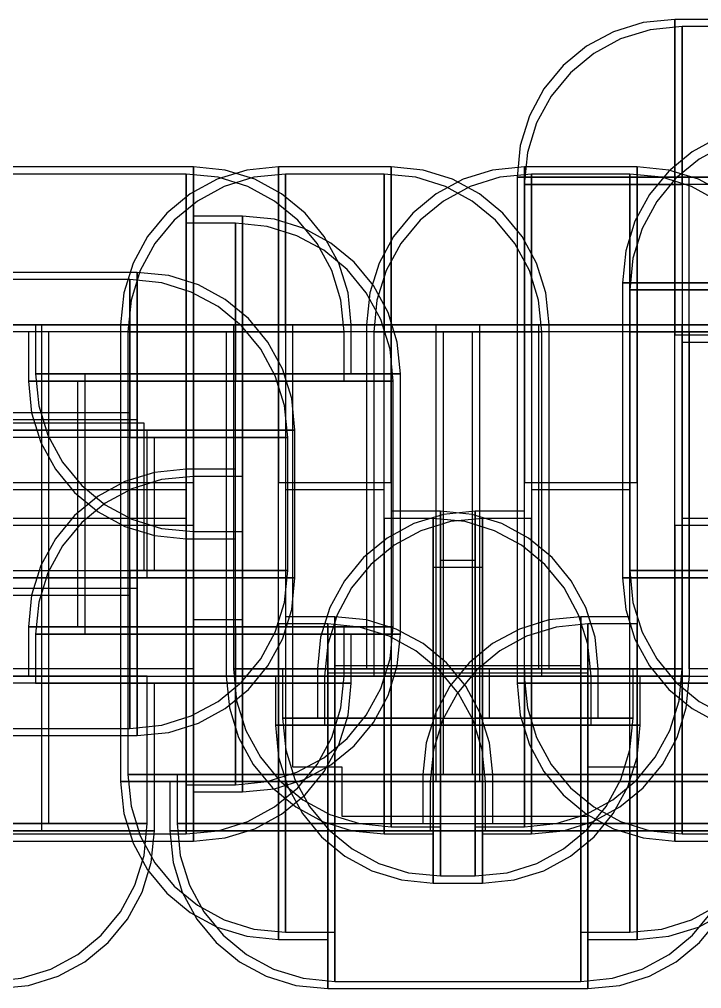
# Model space of a CAD drawing. Extents: x 0 to 153, y 0 to 38.
# Drawn here: x 43.36 to 68.52, y 0.11 to 35.87 of the extents above; entities that cross this region are included whole.
import ezdxf

# ---------------------------------------------------------------- set-up
doc = ezdxf.new("R2010")
doc.units = 0

msp = doc.modelspace()

# ---------------------------------------------------------------- linework, layer by layer
at = {"layer": 'Layer 1', "color": 7}
for points in [[(67.534811, 30.049049), (67.534811, 35.869873), (66.361731, 35.751615), (65.269112, 35.412445), (64.280362, 34.87577), (63.418891, 34.164997), (62.708109, 33.303532), (62.171424, 32.314781), (61.832246, 31.222151), (61.713985, 30.049049), (67.534811, 30.049049), (67.534811, 30.049049)], [(67.534811, 30.049049), (67.534811, 24.228223), (78.949715, 24.228223), (78.949715, 30.049049), (78.949715, 35.869873), (67.534811, 35.869873), (67.534811, 30.049049), (67.534811, 30.049049)], [(67.799394, 29.784466), (67.799394, 35.60529), (66.626314, 35.487032), (65.533695, 35.147862), (64.544945, 34.611187), (63.683474, 33.900414), (62.972692, 33.038949), (62.436007, 32.050198), (62.096829, 30.957568), (61.978568, 29.784466), (67.799394, 29.784466), (67.799394, 29.784466)], [(78.685132, 29.784466), (78.685132, 35.60529), (67.799394, 35.60529), (67.799394, 29.784466), (67.799394, 23.96364), (78.685132, 23.96364), (78.685132, 29.784466), (78.685132, 29.784466)], [(71.427885, 26.156001), (71.427885, 31.976827), (70.254806, 31.858569), (69.162186, 31.519399), (68.173437, 30.982724), (67.311966, 30.271951), (66.601183, 29.410485), (66.064498, 28.421734), (65.72532, 27.329104), (65.607059, 26.156001), (71.427885, 26.156001), (71.427885, 26.156001)], [(71.692468, 25.891418), (71.692468, 31.712244), (70.519389, 31.593986), (69.426769, 31.254816), (68.43802, 30.718141), (67.576549, 30.007368), (66.865766, 29.145902), (66.329081, 28.157151), (65.989903, 27.064521), (65.871642, 25.891418), (71.692468, 25.891418), (71.692468, 25.891418)], [(38.364535, 24.606233), (38.364535, 18.785407), (49.779439, 18.785407), (49.779439, 24.606233), (49.779439, 30.427059), (38.364535, 30.427059), (38.364535, 24.606233), (38.364535, 24.606233)], [(52.9166, 24.606233), (52.9166, 30.427059), (51.743521, 30.308801), (50.650901, 29.969631), (49.662152, 29.432956), (48.800681, 28.722182), (48.089898, 27.860716), (47.553213, 26.871965), (47.214035, 25.779335), (47.095774, 24.606233), (52.9166, 24.606233), (52.9166, 24.606233)], [(49.779439, 24.606233), (55.600265, 24.606233), (55.482004, 25.779335), (55.142826, 26.871965), (54.606141, 27.860716), (53.895359, 28.722182), (53.033888, 29.432956), (52.045138, 29.969631), (50.952519, 30.308801), (49.779439, 30.427059), (49.779439, 24.606233), (49.779439, 24.606233)], [(52.9166, 24.606233), (52.9166, 18.785407), (57.074257, 18.785407), (57.074257, 24.606233), (57.074257, 30.427059), (52.9166, 30.427059), (52.9166, 24.606233), (52.9166, 24.606233)], [(61.988093, 24.606233), (61.988093, 30.427059), (60.815013, 30.308801), (59.722394, 29.969631), (58.733644, 29.432956), (57.872173, 28.722182), (57.161391, 27.860716), (56.624706, 26.871965), (56.285528, 25.779335), (56.167267, 24.606233), (61.988093, 24.606233), (61.988093, 24.606233)], [(57.074257, 24.606233), (62.895083, 24.606233), (62.776822, 25.779335), (62.437644, 26.871965), (61.900959, 27.860716), (61.190177, 28.722182), (60.328706, 29.432956), (59.339956, 29.969631), (58.247337, 30.308801), (57.074257, 30.427059), (57.074257, 24.606233), (57.074257, 24.606233)], [(61.988093, 24.606233), (61.988093, 18.785407), (66.14575, 18.785407), (66.14575, 24.606233), (66.14575, 30.427059), (61.988093, 30.427059), (61.988093, 24.606233), (61.988093, 24.606233)], [(66.14575, 24.606233), (71.966576, 24.606233), (71.848315, 25.779335), (71.509137, 26.871965), (70.972452, 27.860716), (70.261669, 28.722182), (69.400198, 29.432956), (68.411449, 29.969631), (67.318829, 30.308801), (66.14575, 30.427059), (66.14575, 24.606233), (66.14575, 24.606233)], [(49.514856, 24.34165), (49.514856, 30.162476), (38.629118, 30.162476), (38.629118, 24.34165), (38.629118, 18.520824), (49.514856, 18.520824), (49.514856, 24.34165), (49.514856, 24.34165)], [(53.181183, 24.34165), (53.181183, 30.162476), (52.008104, 30.044218), (50.915484, 29.705048), (49.926735, 29.168373), (49.065264, 28.457599), (48.354481, 27.596133), (47.817796, 26.607382), (47.478618, 25.514752), (47.360357, 24.34165), (53.181183, 24.34165), (53.181183, 24.34165)], [(49.514856, 24.34165), (55.335682, 24.34165), (55.217421, 25.514752), (54.878243, 26.607382), (54.341558, 27.596133), (53.630776, 28.457599), (52.769305, 29.168373), (51.780555, 29.705048), (50.687936, 30.044218), (49.514856, 30.162476), (49.514856, 24.34165), (49.514856, 24.34165)], [(56.809674, 24.34165), (56.809674, 30.162476), (53.181183, 30.162476), (53.181183, 24.34165), (53.181183, 18.520824), (56.809674, 18.520824), (56.809674, 24.34165), (56.809674, 24.34165)], [(62.252676, 24.34165), (62.252676, 30.162476), (61.079596, 30.044218), (59.986977, 29.705048), (58.998227, 29.168373), (58.136756, 28.457599), (57.425974, 27.596133), (56.889289, 26.607382), (56.550111, 25.514752), (56.43185, 24.34165), (62.252676, 24.34165), (62.252676, 24.34165)], [(56.809674, 24.34165), (62.6305, 24.34165), (62.512239, 25.514752), (62.173061, 26.607382), (61.636376, 27.596133), (60.925594, 28.457599), (60.064123, 29.168373), (59.075373, 29.705048), (57.982754, 30.044218), (56.809674, 30.162476), (56.809674, 24.34165), (56.809674, 24.34165)], [(67.534811, 11.377083), (73.355637, 11.377083), (73.355637, 30.049049), (67.534811, 30.049049), (61.713985, 30.049049), (61.713985, 11.377083), (67.534811, 11.377083), (67.534811, 11.377083)], [(65.881167, 24.34165), (65.881167, 30.162476), (62.252676, 30.162476), (62.252676, 24.34165), (62.252676, 18.520824), (65.881167, 18.520824), (65.881167, 24.34165), (65.881167, 24.34165)], [(65.881167, 24.34165), (71.701993, 24.34165), (71.583732, 25.514752), (71.244554, 26.607382), (70.707869, 27.596133), (69.997086, 28.457599), (69.135615, 29.168373), (68.146866, 29.705048), (67.054246, 30.044218), (65.881167, 30.162476), (65.881167, 24.34165), (65.881167, 24.34165)], [(78.949715, 28.234698), (80.763961, 28.234698), (80.763961, 13.191434), (78.949715, 13.191434), (78.949715, 11.377083), (67.534811, 11.377083), (67.534811, 30.049049), (78.949715, 30.049049), (78.949715, 28.234698), (78.949715, 28.234698)], [(68.063977, 30.049076), (78.949715, 30.049076), (78.949715, 28.234804), (80.763961, 28.234804), (80.763961, 13.720521), (78.949715, 13.720521), (78.949715, 11.906249), (68.063977, 11.906249), (68.063977, 30.049076), (68.063977, 30.049076)], [(67.799394, 29.784466), (61.978568, 29.784466), (61.978568, 11.641666), (67.799394, 11.641666), (73.62022, 11.641666), (73.62022, 29.784466), (67.799394, 29.784466), (67.799394, 29.784466)], [(80.499378, 13.456017), (80.499378, 27.970115), (78.685132, 27.970115), (78.685132, 29.784466), (67.799394, 29.784466), (67.799394, 11.641666), (78.685132, 11.641666), (78.685132, 13.456017), (80.499378, 13.456017), (80.499378, 13.456017)], [(49.779439, 22.791882), (49.779439, 16.971056), (51.593685, 16.971056), (51.593685, 22.791882), (51.593685, 28.612708), (49.779439, 28.612708), (49.779439, 22.791882), (49.779439, 22.791882)], [(51.593685, 22.791882), (57.414511, 22.791882), (57.29625, 23.964976), (56.957072, 25.057603), (56.420387, 26.046353), (55.709604, 26.907821), (54.848133, 27.618597), (53.859384, 28.155276), (52.766764, 28.494448), (51.593685, 28.612708), (51.593685, 22.791882), (51.593685, 22.791882)], [(51.329102, 22.527299), (51.329102, 28.348125), (49.514856, 28.348125), (49.514856, 22.527299), (49.514856, 16.706473), (51.329102, 16.706473), (51.329102, 22.527299), (51.329102, 22.527299)], [(51.329102, 22.527299), (57.149928, 22.527299), (57.031667, 23.700393), (56.692489, 24.79302), (56.155804, 25.78177), (55.445021, 26.643238), (54.58355, 27.354014), (53.594801, 27.890693), (52.502181, 28.229865), (51.329102, 28.348125), (51.329102, 22.527299), (51.329102, 22.527299)], [(42.257609, 20.713185), (42.257609, 14.892359), (47.700611, 14.892359), (47.700611, 20.713185), (47.700611, 26.534011), (42.257609, 26.534011), (42.257609, 20.713185), (42.257609, 20.713185)], [(47.700611, 20.713185), (53.521437, 20.713185), (53.403175, 21.886287), (53.063998, 22.978917), (52.527313, 23.967668), (51.81653, 24.829134), (50.955059, 25.539908), (49.966309, 26.076583), (48.87369, 26.415753), (47.700611, 26.534011), (47.700611, 20.713185), (47.700611, 20.713185)], [(47.436028, 20.448602), (47.436028, 26.269428), (42.522192, 26.269428), (42.522192, 20.448602), (42.522192, 14.627776), (47.436028, 14.627776), (47.436028, 20.448602), (47.436028, 20.448602)], [(47.436028, 20.448602), (53.256854, 20.448602), (53.138592, 21.621704), (52.799415, 22.714334), (52.26273, 23.703085), (51.551947, 24.564551), (50.690476, 25.275325), (49.701726, 25.812), (48.609107, 26.15117), (47.436028, 26.269428), (47.436028, 20.448602), (47.436028, 20.448602)], [(71.427885, 15.270131), (77.248711, 15.270131), (77.248711, 26.156001), (71.427885, 26.156001), (65.607059, 26.156001), (65.607059, 15.270131), (71.427885, 15.270131), (71.427885, 15.270131)], [(71.692468, 25.891418), (65.871642, 25.891418), (65.871642, 15.534714), (71.692468, 15.534714), (77.513294, 15.534714), (77.513294, 25.891418), (71.692468, 25.891418), (71.692468, 25.891418)], [(38.364535, 5.934346), (44.185361, 5.934346), (44.185361, 24.606233), (38.364535, 24.606233), (32.543709, 24.606233), (32.543709, 5.934346), (38.364535, 5.934346), (38.364535, 5.934346)], [(38.629118, 24.34165), (32.808292, 24.34165), (32.808292, 6.198929), (38.629118, 6.198929), (44.449944, 6.198929), (44.449944, 24.34165), (38.629118, 24.34165), (38.629118, 24.34165)], [(49.779439, 22.791882), (51.593685, 22.791882), (51.593685, 13.191434), (49.779439, 13.191434), (49.779439, 11.377083), (42.522192, 11.377083), (42.522192, 5.934346), (38.364535, 5.934346), (38.364535, 24.606233), (49.779439, 24.606233), (49.779439, 22.791882), (49.779439, 22.791882)], [(49.514856, 11.641666), (49.514856, 13.456017), (51.329102, 13.456017), (51.329102, 22.527299), (49.514856, 22.527299), (49.514856, 24.34165), (38.629118, 24.34165), (38.629118, 6.198929), (42.257609, 6.198929), (42.257609, 11.641666), (49.514856, 11.641666), (49.514856, 11.641666)], [(38.893701, 24.606233), (49.779439, 24.606233), (49.779439, 22.791961), (51.593685, 22.791961), (51.593685, 13.720521), (49.779439, 13.720521), (49.779439, 11.906249), (42.522192, 11.906249), (42.522192, 6.463512), (38.893701, 6.463512), (38.893701, 24.606233), (38.893701, 24.606233)], [(49.514856, 22.527299), (55.335682, 22.527299), (55.335682, 24.34165), (49.514856, 24.34165), (43.69403, 24.34165), (43.69403, 22.527299), (49.514856, 22.527299), (49.514856, 22.527299)], [(49.779439, 24.606233), (43.958613, 24.606233), (43.958613, 22.791882), (49.779439, 22.791882), (55.600265, 22.791882), (55.600265, 24.606233), (49.779439, 24.606233), (49.779439, 24.606233)], [(52.9166, 7.748592), (58.737426, 7.748592), (58.737426, 24.606233), (52.9166, 24.606233), (47.095774, 24.606233), (47.095774, 7.748592), (52.9166, 7.748592), (52.9166, 7.748592)], [(53.181183, 24.34165), (47.360357, 24.34165), (47.360357, 8.013175), (53.181183, 8.013175), (59.002009, 8.013175), (59.002009, 24.34165), (53.181183, 24.34165), (53.181183, 24.34165)], [(56.809674, 11.641666), (62.6305, 11.641666), (62.6305, 24.34165), (56.809674, 24.34165), (50.988848, 24.34165), (50.988848, 11.641666), (56.809674, 11.641666), (56.809674, 11.641666)], [(57.074257, 24.606233), (51.253431, 24.606233), (51.253431, 11.906249), (57.074257, 11.906249), (62.895083, 11.906249), (62.895083, 24.606233), (57.074257, 24.606233), (57.074257, 24.606233)], [(66.14575, 7.748592), (64.331504, 7.748592), (64.331504, 5.934346), (54.730846, 5.934346), (54.730846, 7.748592), (52.9166, 7.748592), (52.9166, 24.606233), (57.074257, 24.606233), (57.074257, 11.906249), (58.888503, 11.906249), (58.888503, 10.092003), (60.173847, 10.092003), (60.173847, 11.906249), (61.988093, 11.906249), (61.988093, 24.606233), (66.14575, 24.606233), (66.14575, 7.748592), (66.14575, 7.748592)], [(58.62392, 11.641666), (56.809674, 11.641666), (56.809674, 24.34165), (53.181183, 24.34165), (53.181183, 8.013175), (54.995429, 8.013175), (54.995429, 6.198929), (64.066921, 6.198929), (64.066921, 8.013175), (65.881167, 8.013175), (65.881167, 24.34165), (62.252676, 24.34165), (62.252676, 11.641666), (60.43843, 11.641666), (60.43843, 9.82742), (58.62392, 9.82742), (58.62392, 11.641666), (58.62392, 11.641666)], [(60.703013, 11.906249), (62.517259, 11.906249), (62.517259, 24.606233), (66.14575, 24.606233), (66.14575, 8.277758), (64.331504, 8.277758), (64.331504, 6.463512), (55.260012, 6.463512), (55.260012, 8.277758), (53.445766, 8.277758), (53.445766, 24.606233), (57.074257, 24.606233), (57.074257, 11.906249), (58.888503, 11.906249), (58.888503, 10.092003), (60.703013, 10.092003), (60.703013, 11.906249), (60.703013, 11.906249)], [(61.988093, 11.906249), (67.808919, 11.906249), (67.808919, 24.606233), (61.988093, 24.606233), (56.167267, 24.606233), (56.167267, 11.906249), (61.988093, 11.906249), (61.988093, 11.906249)], [(62.252676, 24.34165), (56.43185, 24.34165), (56.43185, 11.641666), (62.252676, 11.641666), (68.073502, 11.641666), (68.073502, 24.34165), (62.252676, 24.34165), (62.252676, 24.34165)], [(65.881167, 8.013175), (71.701993, 8.013175), (71.701993, 24.34165), (65.881167, 24.34165), (60.060341, 24.34165), (60.060341, 8.013175), (65.881167, 8.013175), (65.881167, 8.013175)], [(66.14575, 24.606233), (60.324924, 24.606233), (60.324924, 7.748592), (66.14575, 7.748592), (71.966576, 7.748592), (71.966576, 24.606233), (66.14575, 24.606233), (66.14575, 24.606233)], [(49.514856, 22.527299), (43.69403, 22.527299), (43.812281, 21.354196), (44.151432, 20.261566), (44.688085, 19.272815), (45.398838, 18.411349), (46.260292, 17.700576), (47.249046, 17.163901), (48.341701, 16.824731), (49.514856, 16.706473), (49.514856, 22.527299), (49.514856, 22.527299)], [(49.779439, 22.791882), (43.958613, 22.791882), (44.076864, 21.618779), (44.416015, 20.526149), (44.952668, 19.537398), (45.663421, 18.675932), (46.524875, 17.965159), (47.513629, 17.428484), (48.606284, 17.089314), (49.779439, 16.971056), (49.779439, 22.791882), (49.779439, 22.791882)], [(51.329102, 13.456017), (57.149928, 13.456017), (57.149928, 22.527299), (51.329102, 22.527299), (45.508276, 22.527299), (45.508276, 13.456017), (51.329102, 13.456017), (51.329102, 13.456017)], [(51.593685, 22.791882), (45.772859, 22.791882), (45.772859, 13.191434), (51.593685, 13.191434), (57.414511, 13.191434), (57.414511, 22.791882), (51.593685, 22.791882), (51.593685, 22.791882)], [(42.522192, 15.534714), (42.522192, 9.713914), (47.436028, 9.713914), (47.436028, 15.534714), (47.436028, 21.35554), (42.522192, 21.35554), (42.522192, 15.534714), (42.522192, 15.534714)], [(47.700611, 15.270131), (47.700611, 21.090957), (42.257609, 21.090957), (42.257609, 15.270131), (42.257609, 9.449331), (47.700611, 9.449331), (47.700611, 15.270131), (47.700611, 15.270131)], [(47.965194, 20.977662), (42.522192, 20.977662), (42.522192, 15.53482), (47.965194, 15.53482), (47.965194, 20.977662), (47.965194, 20.977662)], [(42.257609, 15.270131), (48.078435, 15.270131), (48.078435, 20.713185), (42.257609, 20.713185), (36.436783, 20.713185), (36.436783, 15.270131), (42.257609, 15.270131), (42.257609, 15.270131)], [(42.522192, 20.448602), (36.701366, 20.448602), (36.701366, 15.534714), (42.522192, 15.534714), (48.343018, 15.534714), (48.343018, 20.448602), (42.522192, 20.448602), (42.522192, 20.448602)], [(47.436028, 15.534714), (53.256854, 15.534714), (53.256854, 20.448602), (47.436028, 20.448602), (41.615202, 20.448602), (41.615202, 15.534714), (47.436028, 15.534714), (47.436028, 15.534714)], [(47.700611, 20.713185), (41.879785, 20.713185), (41.879785, 15.270131), (47.700611, 15.270131), (53.521437, 15.270131), (53.521437, 20.713185), (47.700611, 20.713185), (47.700611, 20.713185)], [(47.700611, 20.713185), (47.700611, 15.270131), (42.257609, 15.270131), (42.257609, 20.713185), (47.700611, 20.713185), (47.700611, 20.713185)], [(42.522192, 15.534714), (47.436028, 15.534714), (47.436028, 20.448602), (42.522192, 20.448602), (42.522192, 15.534714), (42.522192, 15.534714)], [(49.514856, 13.456017), (49.514856, 19.276843), (48.341701, 19.158585), (47.249046, 18.819415), (46.260292, 18.28274), (45.398838, 17.571967), (44.688085, 16.710501), (44.151432, 15.72175), (43.812281, 14.62912), (43.69403, 13.456017), (49.514856, 13.456017), (49.514856, 13.456017)], [(49.779439, 13.191434), (49.779439, 19.01226), (48.606284, 18.894002), (47.513629, 18.554832), (46.524875, 18.018157), (45.663421, 17.307384), (44.952668, 16.445918), (44.416015, 15.457167), (44.076864, 14.364537), (43.958613, 13.191434), (49.779439, 13.191434), (49.779439, 13.191434)], [(49.514856, 13.456017), (49.514856, 7.635086), (51.329102, 7.635086), (51.329102, 13.456017), (51.329102, 19.276843), (49.514856, 19.276843), (49.514856, 13.456017), (49.514856, 13.456017)], [(51.593685, 13.191434), (51.593685, 19.01226), (49.779439, 19.01226), (49.779439, 13.191434), (49.779439, 7.370503), (51.593685, 7.370503), (51.593685, 13.191434), (51.593685, 13.191434)], [(60.173847, 11.906249), (60.173847, 17.727075), (59.000692, 17.608817), (57.908037, 17.269647), (56.919282, 16.732972), (56.057829, 16.022198), (55.347075, 15.160732), (54.810423, 14.171981), (54.471272, 13.079351), (54.353021, 11.906249), (60.173847, 11.906249), (60.173847, 11.906249)], [(57.074257, 11.906249), (57.074257, 6.085423), (58.888503, 6.085423), (58.888503, 11.906249), (58.888503, 17.727075), (57.074257, 17.727075), (57.074257, 11.906249), (57.074257, 11.906249)], [(58.888503, 11.906249), (64.709329, 11.906249), (64.591078, 13.079351), (64.251927, 14.171981), (63.715275, 15.160732), (63.004521, 16.022198), (62.143068, 16.732972), (61.154313, 17.269647), (60.061658, 17.608817), (58.888503, 17.727075), (58.888503, 11.906249), (58.888503, 11.906249)], [(60.173847, 11.906249), (60.173847, 6.085423), (61.988093, 6.085423), (61.988093, 11.906249), (61.988093, 17.727075), (60.173847, 17.727075), (60.173847, 11.906249), (60.173847, 11.906249)], [(42.257609, 11.641666), (42.257609, 5.82084), (49.514856, 5.82084), (49.514856, 11.641666), (49.514856, 17.462492), (42.257609, 17.462492), (42.257609, 11.641666), (42.257609, 11.641666)], [(49.779439, 11.377083), (49.779439, 17.197909), (42.522192, 17.197909), (42.522192, 11.377083), (42.522192, 5.556257), (49.779439, 5.556257), (49.779439, 11.377083), (49.779439, 11.377083)], [(60.43843, 11.641666), (60.43843, 17.462492), (59.265275, 17.344234), (58.17262, 17.005064), (57.183865, 16.468389), (56.322412, 15.757615), (55.611658, 14.896149), (55.075006, 13.907398), (54.735855, 12.814768), (54.617604, 11.641666), (60.43843, 11.641666), (60.43843, 11.641666)], [(58.62392, 11.641666), (58.62392, 17.462492), (56.809674, 17.462492), (56.809674, 11.641666), (56.809674, 5.82084), (58.62392, 5.82084), (58.62392, 11.641666), (58.62392, 11.641666)], [(58.62392, 11.641666), (64.444746, 11.641666), (64.326495, 12.814768), (63.987344, 13.907398), (63.450692, 14.896149), (62.739938, 15.757615), (61.878485, 16.468389), (60.88973, 17.005064), (59.797075, 17.344234), (58.62392, 17.462492), (58.62392, 11.641666), (58.62392, 11.641666)], [(62.252676, 11.641666), (62.252676, 17.462492), (60.43843, 17.462492), (60.43843, 11.641666), (60.43843, 5.82084), (62.252676, 5.82084), (62.252676, 11.641666), (62.252676, 11.641666)], [(78.949715, 11.377083), (78.949715, 17.197909), (67.534811, 17.197909), (67.534811, 11.377083), (67.534811, 5.556257), (78.949715, 5.556257), (78.949715, 11.377083), (78.949715, 11.377083)], [(67.799394, 11.641666), (67.799394, 5.82084), (78.685132, 5.82084), (78.685132, 11.641666), (78.685132, 17.462492), (67.799394, 17.462492), (67.799394, 11.641666), (67.799394, 11.641666)], [(58.888503, 10.092003), (58.888503, 4.271177), (60.173847, 4.271177), (60.173847, 10.092003), (60.173847, 15.912724), (58.888503, 15.912724), (58.888503, 10.092003), (58.888503, 10.092003)], [(47.436028, 15.534714), (47.436028, 9.713914), (48.609107, 9.832171), (49.701726, 10.171338), (50.690476, 10.708009), (51.551947, 11.418778), (52.26273, 12.280239), (52.799415, 13.268986), (53.138592, 14.361613), (53.256854, 15.534714), (47.436028, 15.534714), (47.436028, 15.534714)], [(60.43843, 9.82742), (60.43843, 15.648141), (58.62392, 15.648141), (58.62392, 9.82742), (58.62392, 4.006594), (60.43843, 4.006594), (60.43843, 9.82742), (60.43843, 9.82742)], [(71.692468, 15.534714), (65.871642, 15.534714), (65.989903, 14.361613), (66.329081, 13.268986), (66.865766, 12.280239), (67.576549, 11.418778), (68.43802, 10.708009), (69.426769, 10.171338), (70.519389, 9.832171), (71.692468, 9.713914), (71.692468, 15.534714), (71.692468, 15.534714)], [(47.700611, 15.270131), (47.700611, 9.449331), (48.87369, 9.567588), (49.966309, 9.906755), (50.955059, 10.443426), (51.81653, 11.154195), (52.527313, 12.015656), (53.063998, 13.004403), (53.403175, 14.09703), (53.521437, 15.270131), (47.700611, 15.270131), (47.700611, 15.270131)], [(71.427885, 15.270131), (65.607059, 15.270131), (65.72532, 14.09703), (66.064498, 13.004403), (66.601183, 12.015656), (67.311966, 11.154195), (68.173437, 10.443426), (69.162186, 9.906755), (70.254806, 9.567588), (71.427885, 9.449331), (71.427885, 15.270131), (71.427885, 15.270131)], [(53.181183, 8.013175), (53.181183, 2.192349), (54.995429, 2.192349), (54.995429, 8.013175), (54.995429, 13.834027), (53.181183, 13.834027), (53.181183, 8.013175), (53.181183, 8.013175)], [(54.995429, 8.013175), (60.816255, 8.013175), (60.698004, 9.186286), (60.358853, 10.278922), (59.8222, 11.267678), (59.111447, 12.129147), (58.249993, 12.839923), (57.261239, 13.376599), (56.168584, 13.715769), (54.995429, 13.834027), (54.995429, 8.013175), (54.995429, 8.013175)], [(64.066921, 8.013175), (64.066921, 13.834027), (62.893766, 13.715769), (61.801111, 13.376599), (60.812357, 12.839923), (59.950903, 12.129147), (59.24015, 11.267678), (58.703497, 10.278922), (58.364346, 9.186286), (58.246095, 8.013175), (64.066921, 8.013175), (64.066921, 8.013175)], [(64.066921, 8.013175), (64.066921, 2.192349), (65.881167, 2.192349), (65.881167, 8.013175), (65.881167, 13.834027), (64.066921, 13.834027), (64.066921, 8.013175), (64.066921, 8.013175)], [(49.514856, 11.641666), (55.335682, 11.641666), (55.335682, 13.456017), (49.514856, 13.456017), (43.69403, 13.456017), (43.69403, 11.641666), (49.514856, 11.641666), (49.514856, 11.641666)], [(51.329102, 13.456017), (51.329102, 7.635086), (52.502181, 7.753347), (53.594801, 8.092526), (54.58355, 8.629215), (55.445021, 9.340006), (56.155804, 10.201489), (56.692489, 11.190258), (57.031667, 12.282903), (57.149928, 13.456017), (51.329102, 13.456017), (51.329102, 13.456017)], [(54.730846, 7.748592), (54.730846, 13.569444), (52.9166, 13.569444), (52.9166, 7.748592), (52.9166, 1.927766), (54.730846, 1.927766), (54.730846, 7.748592), (54.730846, 7.748592)], [(54.730846, 7.748592), (60.551672, 7.748592), (60.433421, 8.921672), (60.09427, 10.014295), (59.557617, 11.003049), (58.846864, 11.864524), (57.98541, 12.575312), (56.996656, 13.112001), (55.904001, 13.451182), (54.730846, 13.569444), (54.730846, 7.748592), (54.730846, 7.748592)], [(64.331504, 7.748592), (64.331504, 13.569444), (63.158349, 13.451182), (62.065694, 13.112001), (61.07694, 12.575312), (60.215486, 11.864524), (59.504733, 11.003049), (58.96808, 10.014295), (58.628929, 8.921672), (58.510678, 7.748592), (64.331504, 7.748592), (64.331504, 7.748592)], [(66.14575, 7.748592), (66.14575, 13.569444), (64.331504, 13.569444), (64.331504, 7.748592), (64.331504, 1.927766), (66.14575, 1.927766), (66.14575, 7.748592), (66.14575, 7.748592)], [(49.779439, 13.191434), (43.958613, 13.191434), (43.958613, 11.377083), (49.779439, 11.377083), (55.600265, 11.377083), (55.600265, 13.191434), (49.779439, 13.191434), (49.779439, 13.191434)], [(51.593685, 13.191434), (51.593685, 7.370503), (52.766764, 7.488764), (53.859384, 7.827943), (54.848133, 8.364632), (55.709604, 9.075423), (56.420387, 9.936906), (56.957072, 10.925675), (57.29625, 12.01832), (57.414511, 13.191434), (51.593685, 13.191434), (51.593685, 13.191434)], [(57.074257, 11.906249), (51.253431, 11.906249), (51.371693, 10.73317), (51.71087, 9.64055), (52.247555, 8.651801), (52.958338, 7.79033), (53.819809, 7.079547), (54.808559, 6.542862), (55.901178, 6.203684), (57.074257, 6.085423), (57.074257, 11.906249), (57.074257, 11.906249)], [(58.888503, 11.906249), (53.067677, 11.906249), (53.067677, 10.092003), (58.888503, 10.092003), (64.709329, 10.092003), (64.709329, 11.906249), (58.888503, 11.906249), (58.888503, 11.906249)], [(60.173847, 10.092003), (65.994673, 10.092003), (65.994673, 11.906249), (60.173847, 11.906249), (54.353021, 11.906249), (54.353021, 10.092003), (60.173847, 10.092003), (60.173847, 10.092003)], [(54.995429, 6.198929), (54.995429, 0.378103), (64.066921, 0.378103), (64.066921, 6.198929), (64.066921, 12.019676), (54.995429, 12.019676), (54.995429, 6.198929), (54.995429, 6.198929)], [(61.988093, 11.906249), (61.988093, 6.085423), (63.161172, 6.203684), (64.253791, 6.542862), (65.242541, 7.079547), (66.104012, 7.79033), (66.814795, 8.651801), (67.35148, 9.64055), (67.690657, 10.73317), (67.808919, 11.906249), (61.988093, 11.906249), (61.988093, 11.906249)], [(42.257609, 6.198929), (48.078435, 6.198929), (48.078435, 11.641666), (42.257609, 11.641666), (36.436783, 11.641666), (36.436783, 6.198929), (42.257609, 6.198929), (42.257609, 6.198929)], [(49.514856, 11.641666), (49.514856, 5.82084), (50.687936, 5.939101), (51.780555, 6.278279), (52.769305, 6.814964), (53.630776, 7.525747), (54.341558, 8.387218), (54.878243, 9.375967), (55.217421, 10.468587), (55.335682, 11.641666), (49.514856, 11.641666), (49.514856, 11.641666)], [(56.809674, 11.641666), (50.988848, 11.641666), (51.10711, 10.468587), (51.446287, 9.375967), (51.982972, 8.387218), (52.693755, 7.525747), (53.555226, 6.814964), (54.543976, 6.278279), (55.636595, 5.939101), (56.809674, 5.82084), (56.809674, 11.641666), (56.809674, 11.641666)], [(58.62392, 9.82742), (64.444746, 9.82742), (64.444746, 11.641666), (58.62392, 11.641666), (52.803094, 11.641666), (52.803094, 9.82742), (58.62392, 9.82742), (58.62392, 9.82742)], [(60.43843, 11.641666), (54.617604, 11.641666), (54.617604, 9.82742), (60.43843, 9.82742), (66.259256, 9.82742), (66.259256, 11.641666), (60.43843, 11.641666), (60.43843, 11.641666)], [(64.331504, 5.934346), (64.331504, 11.755093), (54.730846, 11.755093), (54.730846, 5.934346), (54.730846, 0.11352), (64.331504, 0.11352), (64.331504, 5.934346), (64.331504, 5.934346)], [(67.799394, 11.641666), (61.978568, 11.641666), (62.096829, 10.468587), (62.436007, 9.375967), (62.972692, 8.387218), (63.683474, 7.525747), (64.544945, 6.814964), (65.533695, 6.278279), (66.626314, 5.939101), (67.799394, 5.82084), (67.799394, 11.641666), (67.799394, 11.641666)], [(62.252676, 11.641666), (62.252676, 5.82084), (63.425755, 5.939101), (64.518374, 6.278279), (65.507124, 6.814964), (66.368595, 7.525747), (67.079378, 8.387218), (67.616063, 9.375967), (67.95524, 10.468587), (68.073502, 11.641666), (62.252676, 11.641666), (62.252676, 11.641666)], [(42.522192, 11.377083), (36.701366, 11.377083), (36.701366, 5.934346), (42.522192, 5.934346), (48.343018, 5.934346), (48.343018, 11.377083), (42.522192, 11.377083), (42.522192, 11.377083)], [(49.779439, 11.377083), (49.779439, 5.556257), (50.952519, 5.674518), (52.045138, 6.013696), (53.033888, 6.550381), (53.895359, 7.261164), (54.606141, 8.122635), (55.142826, 9.111384), (55.482004, 10.204004), (55.600265, 11.377083), (49.779439, 11.377083), (49.779439, 11.377083)], [(67.534811, 11.377083), (61.713985, 11.377083), (61.832246, 10.204004), (62.171424, 9.111384), (62.708109, 8.122635), (63.418891, 7.261164), (64.280362, 6.550381), (65.269112, 6.013696), (66.361731, 5.674518), (67.534811, 5.556257), (67.534811, 11.377083), (67.534811, 11.377083)], [(58.888503, 10.092003), (53.067677, 10.092003), (53.185938, 8.918848), (53.525116, 7.826193), (54.061801, 6.837439), (54.772584, 5.975985), (55.634054, 5.265232), (56.622804, 4.728579), (57.715424, 4.389428), (58.888503, 4.271177), (58.888503, 10.092003), (58.888503, 10.092003)], [(60.173847, 10.092003), (60.173847, 4.271177), (61.346926, 4.389428), (62.439546, 4.728579), (63.428296, 5.265232), (64.289766, 5.975985), (65.000549, 6.837439), (65.537234, 7.826193), (65.876412, 8.918848), (65.994673, 10.092003), (60.173847, 10.092003), (60.173847, 10.092003)], [(58.62392, 9.82742), (52.803094, 9.82742), (52.921355, 8.654265), (53.260533, 7.56161), (53.797218, 6.572856), (54.508001, 5.711402), (55.369471, 5.000649), (56.358221, 4.463996), (57.450841, 4.124845), (58.62392, 4.006594), (58.62392, 9.82742), (58.62392, 9.82742)], [(60.43843, 9.82742), (60.43843, 4.006594), (61.611509, 4.124845), (62.704129, 4.463996), (63.692879, 5.000649), (64.554349, 5.711402), (65.265132, 6.572856), (65.801817, 7.56161), (66.140995, 8.654265), (66.259256, 9.82742), (60.43843, 9.82742), (60.43843, 9.82742)], [(53.181183, 8.013175), (47.360357, 8.013175), (47.478618, 6.840095), (47.817796, 5.747476), (48.354481, 4.758726), (49.065264, 3.897255), (49.926735, 3.186473), (50.915484, 2.649788), (52.008104, 2.31061), (53.181183, 2.192349), (53.181183, 8.013175), (53.181183, 8.013175)], [(54.995429, 8.013175), (49.174603, 8.013175), (49.174603, 6.198929), (54.995429, 6.198929), (60.816255, 6.198929), (60.816255, 8.013175), (54.995429, 8.013175), (54.995429, 8.013175)], [(64.066921, 6.198929), (69.887747, 6.198929), (69.887747, 8.013175), (64.066921, 8.013175), (58.246095, 8.013175), (58.246095, 6.198929), (64.066921, 6.198929), (64.066921, 6.198929)], [(65.881167, 8.013175), (65.881167, 2.192349), (67.054246, 2.31061), (68.146866, 2.649788), (69.135615, 3.186473), (69.997086, 3.897255), (70.707869, 4.758726), (71.244554, 5.747476), (71.583732, 6.840095), (71.701993, 8.013175), (65.881167, 8.013175), (65.881167, 8.013175)], [(52.9166, 7.748592), (47.095774, 7.748592), (47.214035, 6.575512), (47.553213, 5.482893), (48.089898, 4.494143), (48.800681, 3.632672), (49.662152, 2.92189), (50.650901, 2.385205), (51.743521, 2.046027), (52.9166, 1.927766), (52.9166, 7.748592), (52.9166, 7.748592)], [(54.730846, 5.934346), (60.551672, 5.934346), (60.551672, 7.748592), (54.730846, 7.748592), (48.91002, 7.748592), (48.91002, 5.934346), (54.730846, 5.934346), (54.730846, 5.934346)], [(64.331504, 7.748592), (58.510678, 7.748592), (58.510678, 5.934346), (64.331504, 5.934346), (70.15233, 5.934346), (70.15233, 7.748592), (64.331504, 7.748592), (64.331504, 7.748592)], [(66.14575, 7.748592), (66.14575, 1.927766), (67.318829, 2.046027), (68.411449, 2.385205), (69.400198, 2.92189), (70.261669, 3.632672), (70.972452, 4.494143), (71.509137, 5.482893), (71.848315, 6.575512), (71.966576, 7.748592), (66.14575, 7.748592), (66.14575, 7.748592)], [(42.257609, 6.198929), (42.257609, 0.378103), (43.430689, 0.496354), (44.523308, 0.835505), (45.512058, 1.372157), (46.373529, 2.082911), (47.084311, 2.944364), (47.620996, 3.933119), (47.960174, 5.025774), (48.078435, 6.198929), (42.257609, 6.198929), (42.257609, 6.198929)], [(54.995429, 6.198929), (49.174603, 6.198929), (49.292864, 5.025774), (49.632042, 3.933119), (50.168727, 2.944364), (50.879509, 2.082911), (51.74098, 1.372157), (52.72973, 0.835505), (53.822349, 0.496354), (54.995429, 0.378103), (54.995429, 6.198929), (54.995429, 6.198929)], [(64.066921, 6.198929), (64.066921, 0.378103), (65.240001, 0.496354), (66.33262, 0.835505), (67.32137, 1.372157), (68.182841, 2.082911), (68.893623, 2.944364), (69.430308, 3.933119), (69.769486, 5.025774), (69.887747, 6.198929), (64.066921, 6.198929), (64.066921, 6.198929)], [(42.522192, 5.934346), (42.522192, 0.11352), (43.695272, 0.231771), (44.787891, 0.570922), (45.776641, 1.107574), (46.638112, 1.818328), (47.348894, 2.679781), (47.885579, 3.668536), (48.224757, 4.761191), (48.343018, 5.934346), (42.522192, 5.934346), (42.522192, 5.934346)], [(54.730846, 5.934346), (48.91002, 5.934346), (49.028281, 4.761191), (49.367459, 3.668536), (49.904144, 2.679781), (50.614926, 1.818328), (51.476397, 1.107574), (52.465147, 0.570922), (53.557766, 0.231771), (54.730846, 0.11352), (54.730846, 5.934346), (54.730846, 5.934346)], [(64.331504, 5.934346), (64.331504, 0.11352), (65.504584, 0.231771), (66.597203, 0.570922), (67.585953, 1.107574), (68.447424, 1.818328), (69.158206, 2.679781), (69.694891, 3.668536), (70.034069, 4.761191), (70.15233, 5.934346), (64.331504, 5.934346), (64.331504, 5.934346)]]:
    msp.add_lwpolyline(points, close=True, dxfattribs=at)

doc.saveas('drawing.dxf')
